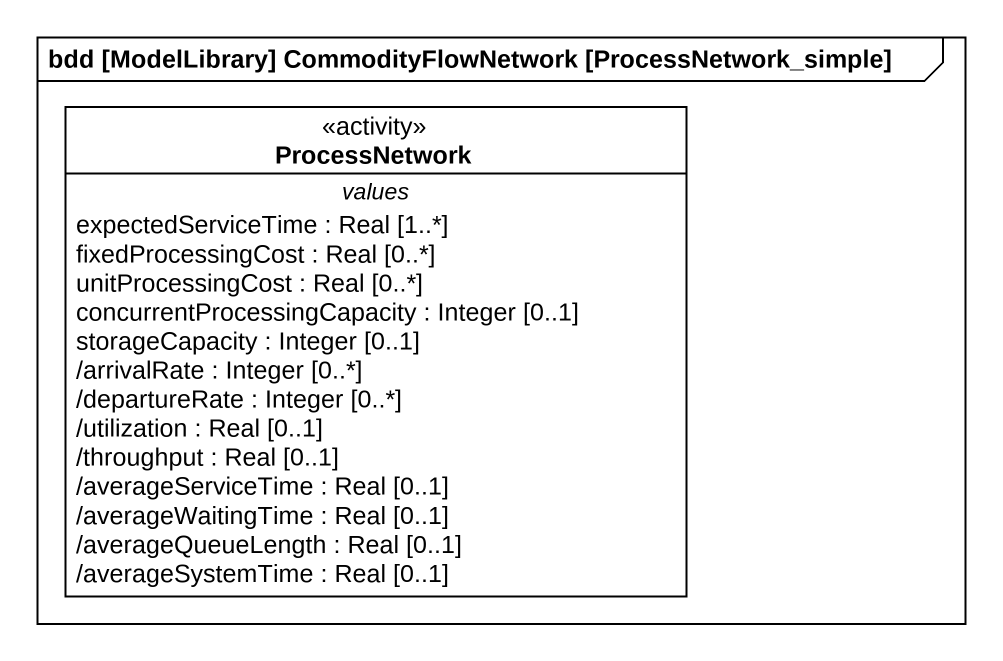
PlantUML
@startuml
mainframe bdd [ModelLibrary] CommodityFlowNetwork [ProcessNetwork_simple]
hide circle
hide empty members
class ProcessNetwork <<activity>> #FFFFFF {
  -- values --
  expectedServiceTime : Real [1..*]
  fixedProcessingCost : Real [0..*]
  unitProcessingCost : Real [0..*]
  concurrentProcessingCapacity : Integer [0..1]
  storageCapacity : Integer [0..1]
  /arrivalRate : Integer [0..*]
  /departureRate : Integer [0..*]
  /utilization : Real [0..1]
  /throughput : Real [0..1]
  /averageServiceTime : Real [0..1]
  /averageWaitingTime : Real [0..1]
  /averageQueueLength : Real [0..1]
  /averageSystemTime : Real [0..1]
}
@enduml
